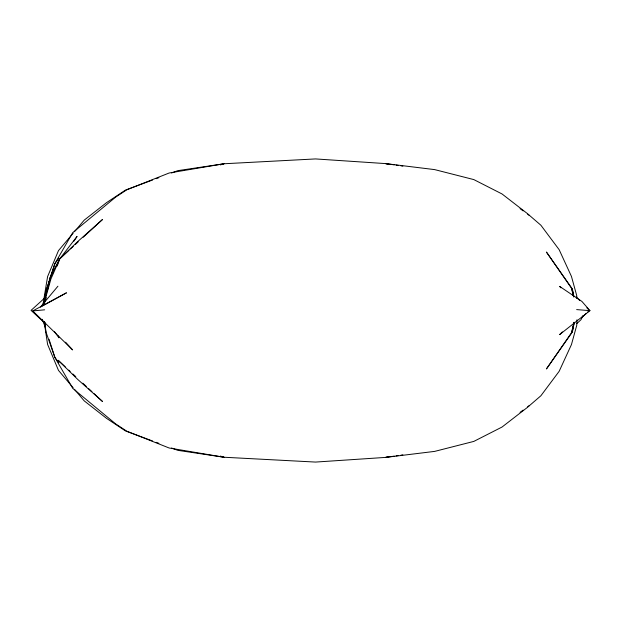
<?xml version="1.0" encoding="UTF-8"?>
<svg xmlns="http://www.w3.org/2000/svg" width="621" height="621" viewBox="0 0 621 621"><rect width="100%" height="100%" fill="white"/><g stroke="black" fill="none" stroke-linecap="round" stroke-linejoin="round"><path stroke-width="0.93" d="M576.979 319.768L576.746 325.334L571.452 344.57L559.156 371.311L540.891 395.763L527.392 407.415L502.055 427.023L473.823 441.407L434.669 451.389L385.579 457.405L315.522 462.071L224.026 457.242L177.808 450.341L171.505 447.997M44.766 301.069L45.03 298.235M45.201 296.349L45.543 292.576L54.881 263.583L72.758 232.611L115.708 197.074L126.762 189.824L169.168 172.995L224.026 163.758L315.522 158.929L385.579 163.595L434.669 169.611L473.823 179.593L502.055 193.977L527.392 213.585L540.891 225.237L559.156 249.689L571.452 276.43L576.746 295.666L576.862 298.445M44.075 303.63L45.543 292.576L54.881 263.583L58.863 258.204M43.02 304.197L47.584 276.624L58.475 250.62L73.193 233.193M574.122 322.936L572.422 331.428L571.483 333.298L546.426 368.952L572.422 331.428L574.262 322.315M47.281 291.28L50.534 276.252L59.717 258.864L77.066 236.438L73.883 241.22M573.967 322.338L571.483 333.298L574.083 322.353M44.075 302.963L50.534 276.252L53.189 272.27M44.207 302.97L50.891 279.054L59.717 258.864L77.757 241.538L102.457 219.547L83.222 237.238M44.433 303.04L46.303 297.63M57.217 266.075L59.717 258.864L68.97 250.348M582.964 315.647L580.992 319.691L576.839 323.603M57.932 286.211L40.373 307.131L66.501 292.794L32.75 310.927L72.603 349.91L65.57 342.187M74.419 231.742L84.231 220.121L106.602 202.601L125.527 190.042L152.572 180.02M562.37 331.925L559.645 334.603L589.95 310.64L581.931 301.449L559.645 286.397L560.903 287.841M70.398 249.037L73.247 246.413M75.382 244.449L78.23 241.825M581.504 317.789L586.146 313.535M587.474 312.316L589.469 310.5L586.853 307.814M44.681 298.018L31.05 310.376L44.006 322.353M520.064 412.36L523.123 410.116M527.703 406.747L529.224 405.622M156.174 178.677L158.883 177.676M171.505 173.003L177.808 170.659L224.026 163.758L220.339 164.922M388.358 456.707L385.579 457.405L394.219 456.132M396.136 455.853L398.053 455.566M400.933 455.146L402.858 454.859M44.665 309.817L32.75 310.927M589.95 310.64L576.653 309.607M394.219 164.868L385.579 163.595L388.358 164.293M396.136 165.147L398.053 165.434M400.933 165.854L402.858 166.141M220.339 456.078L224.026 457.242L169.168 448.005L126.762 431.176L115.708 423.926L72.758 388.389L54.881 357.417L45.838 331.63L44.696 322.26M152.572 440.98L125.527 430.958L106.602 418.399L84.231 400.879L74.419 389.258M156.174 442.323L158.883 443.324M520.064 208.64L523.123 210.884M527.703 214.253L529.224 215.378M65.244 366.848L58.219 360.32L77.757 379.462L102.457 401.453L94.027 393.621M68.752 370.116L70.157 371.42M72.968 374.036L75.778 376.644M82.795 383.173L86.303 386.441M88.415 388.397L91.924 391.665M576.28 297.055L579.665 300.417M73.193 387.807L58.475 370.38L47.584 344.376L44.114 321.399M58.863 362.796L54.881 357.417L49.043 339.299M54.501 331.645L58.925 337.816L58.452 336.008M42.166 319.295L44.634 325.466M573.649 296.822L571.483 287.702L546.426 252.048L572.422 289.572L573.773 296.225M573.346 295.899L571.483 287.702L572.422 289.572L573.866 296.908M44.728 321.996L45.543 328.424M45.201 324.651L45.838 331.63"/></g></svg>
